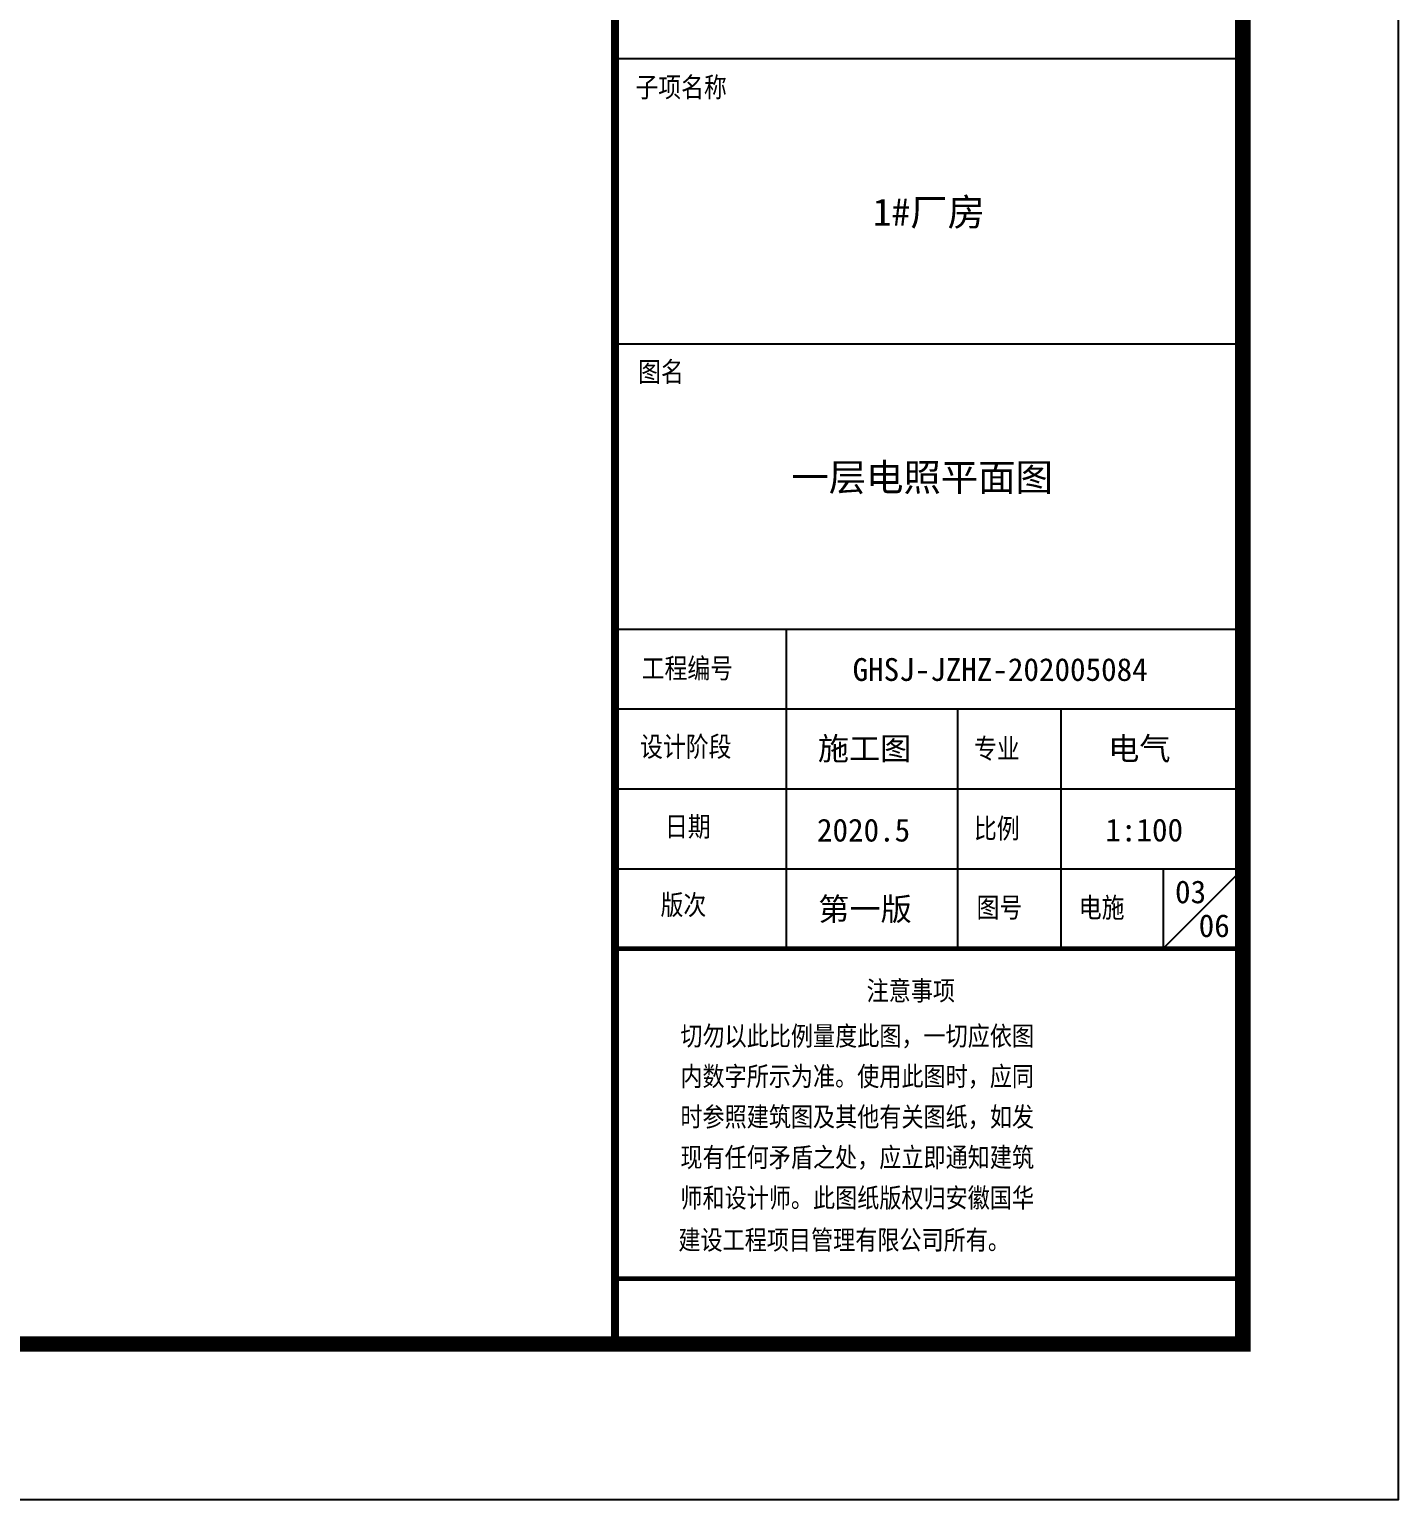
# Model space of a CAD drawing. Extents: x 1728470 to 1835391, y -157368 to 197905.
# Drawn here: x 1804583 to 1817775, y 41451 to 55622 of the extents above; entities that cross this region are included whole.
import ezdxf

# ---------------------------------------------------------------- set-up
doc = ezdxf.new("R2010")
doc.units = 0
doc.header["$LTSCALE"] = 1000
doc.header["$MEASUREMENT"] = 0
for name, color, linetype in [('1', 7, 'CONTINUOUS'), ('PP-PM-TK', 7, 'CONTINUOUS'), ('PUB_TEXT', 7, 'CONTINUOUS'), ('PUB_TITLE', 4, 'CONTINUOUS')]:
    doc.layers.add(name, color=color, linetype=linetype)
doc.styles.add('-黑体', font='simhei.ttf', dxfattribs={"width": 0.8})
doc.styles.add('TQ', font='txt.shx', dxfattribs={"width": 0.8, "bigfont": 'hztxt.shx'})

msp = doc.modelspace()

# ---------------------------------------------------------------- linework, layer by layer
at = {"layer": '1'}
for p, q in [((1810225, 55342), (1816275, 55342)), ((1810225, 52592), (1816275, 52592))]:
    msp.add_line(p, q, dxfattribs=at)
at = {"layer": '1', "color": 4}
for p, q in [((1810225, 49842), (1816275, 49842)), ((1811874, 49842), (1811874, 46762)), ((1810225, 49072), (1816275, 49072)), ((1813525, 49072), (1813525, 46762)), ((1814520, 49072), (1814520, 46762)), ((1810225, 48302), (1816275, 48302)), ((1810225, 47532), (1816275, 47532)), ((1816275, 47532), (1815505, 46762)), ((1815505, 47532), (1815505, 46762))]:
    msp.add_line(p, q, dxfattribs=at)
at = {"layer": '1', "color": 4, "const_width": 44}
msp.add_lwpolyline([(1810225, 46762), (1816275, 46762)], dxfattribs=at)
at = {"layer": 'PP-PM-TK', "color": 4}
for points, const_width in [([(1810225, 102951), (1810225, 42951)], 77), ([(1810225, 43580), (1816275, 43580)], 44)]:
    msp.add_lwpolyline(points, dxfattribs=dict(at, const_width=const_width))
at = {"layer": 'PUB_TITLE'}
msp.add_lwpolyline([(1728675, 41451), (1817775, 41451), (1817775, 104451), (1728675, 104451)], close=True, dxfattribs=at)
at = {"layer": 'PUB_TITLE', "const_width": 150}
msp.add_lwpolyline([(1732425, 42951), (1816275, 42951), (1816275, 102951), (1732425, 102951)], close=True, dxfattribs=at)

# ---------------------------------------------------------------- texts
at = {"layer": 'PUB_TEXT', "color": 2, "style": 'TQ'}
for s, height, p in [('子项名称', 220, (1810422, 54947)), ('图名', 220, (1810448, 52204)), ('工程编号', 220, (1810482, 49346)), ('设计阶段', 220, (1810467, 48591)), ('专业', 220, (1813684, 48573)), ('日期', 220, (1810707, 47821)), ('比例', 220, (1813684, 47803)), ('版次', 220, (1810664, 47066)), ('图号', 220, (1813709, 47041)), ('电施', 220, (1814694, 47040)), ('注意事项', 213, (1812649, 46242)), ('切勿以此比例量度此图，一切应依图', 212.96, (1810855, 45806)), ('内数字所示为准。使用此图时，应同', 212.96, (1810855, 45417)), ('时参照建筑图及其他有关图纸，如发', 212.96, (1810855, 45027)), ('现有任何矛盾之处，应立即通知建筑', 212.96, (1810855, 44636)), ('师和设计师。此图纸版权归安徽国华', 212.96, (1810855, 44246)), ('建设工程项目管理有限公司所有。', 212.96, (1810836, 43840))]:
    msp.add_text(s, height=height, dxfattribs=at).set_placement(p)
at = {"layer": 'PUB_TITLE', "color": 255, "style": '-黑体'}
for s, height, p in [('1#厂房', 264, (1812710, 53729)), ('GHSJ-JZHZ-202005084', 220, (1812514, 49342)), ('施工图', 220, (1812179, 48580)), ('电气', 220, (1814977, 48580)), ('2020.5', 220, (1812171, 47794)), ('1:100', 220, (1814950, 47795)), ('03', 220, (1815621, 47199)), ('第一版', 220, (1812184, 47033)), ('06', 220, (1815849, 46873))]:
    msp.add_text(s, height=height, dxfattribs=at).set_placement(p)
at = {"layer": 'PUB_TITLE', "color": 6, "style": '-黑体'}
msp.add_text('一层电照平面图', height=264, dxfattribs=at).set_placement((1811924, 51173))

doc.saveas('drawing.dxf')
